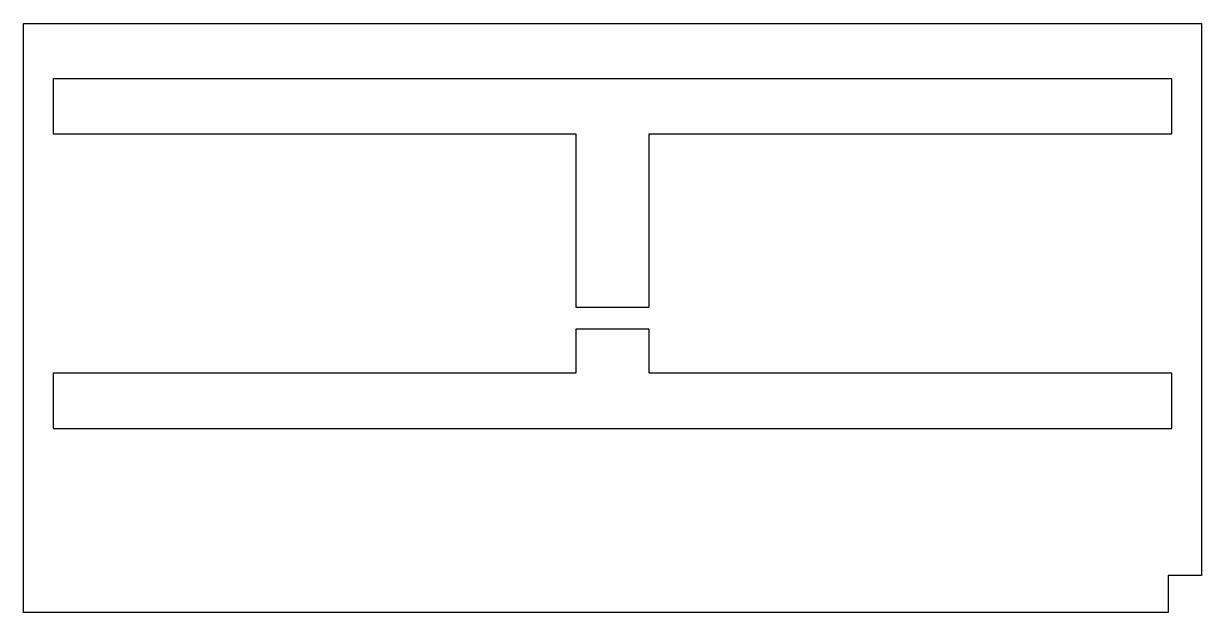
# Model space of a CAD drawing. Header units: millimetres. Extents: x -340 to -20, y 10 to 170.
import ezdxf

# ---------------------------------------------------------------- set-up
doc = ezdxf.new("R2010")
doc.units = ezdxf.units.MM
doc.layers.get('0').update_dxf_attribs({"linetype": 'CONTINUOUS'})

msp = doc.modelspace()

# ---------------------------------------------------------------- linework, layer by layer
for points in [[(-29, 20), (-29, 10), (-340, 10), (-340, 170), (-20, 170), (-20, 20)], [(-29, 20), (-29, 10), (-340, 10), (-340, 170), (-20, 170), (-20, 20)], [(-29, 20), (-29, 10), (-340, 10), (-340, 170), (-20, 170), (-20, 20)], [(-170, 92.96), (-170, 140), (-28, 140), (-28, 155), (-332, 155), (-332, 140), (-190, 140), (-190, 92.96)], [(-170, 92.96), (-170, 140), (-28, 140), (-28, 155), (-332, 155), (-332, 140), (-190, 140), (-190, 92.96)], [(-170, 92.96), (-170, 140), (-28, 140), (-28, 155), (-332, 155), (-332, 140), (-190, 140), (-190, 92.96)], [(-170, 86.96), (-190, 86.96), (-190, 75), (-332, 75), (-332, 60), (-28, 60), (-28, 75), (-170, 75)], [(-170, 86.96), (-190, 86.96), (-190, 75), (-332, 75), (-332, 60), (-28, 60), (-28, 75), (-170, 75)], [(-170, 86.96), (-190, 86.96), (-190, 75), (-332, 75), (-332, 60), (-28, 60), (-28, 75), (-170, 75)]]:
    msp.add_lwpolyline(points, close=True)

doc.saveas('drawing.dxf')
